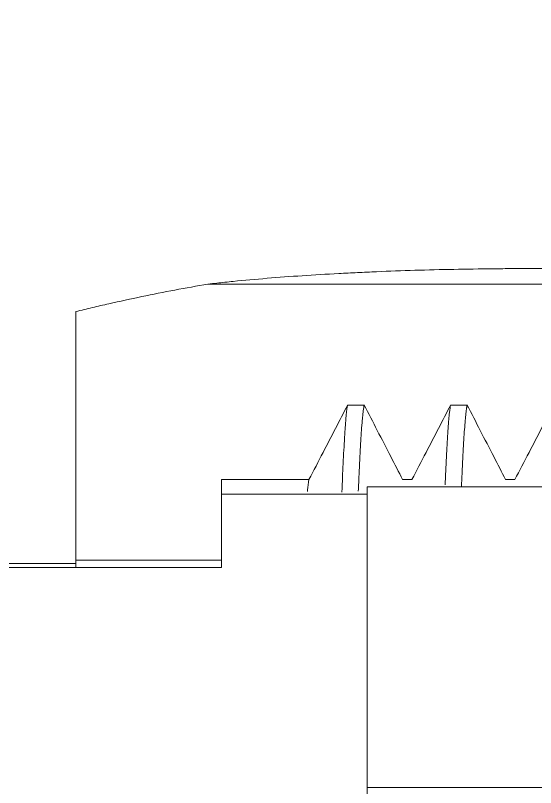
# Model space of a CAD drawing. Extents: x 10170 to 11010, y -16669 to -16075.
# Drawn here: x 10310.26 to 10317.4, y -16478.5 to -16467.9 of the extents above; entities that cross this region are included whole.
import ezdxf

# ---------------------------------------------------------------- set-up
doc = ezdxf.new("R2010")
doc.units = 0
doc.header["$MEASUREMENT"] = 0
doc.linetypes.add('HIDDEN2', pattern=[4.7625, 3.175, -1.5875])
doc.layers.add('1', color=4, linetype='HIDDEN2', lineweight=13)
doc.layers.add('5', color=2, linetype='CONTINUOUS', lineweight=9)
doc.styles.add('ROMANS', font='Gulim.ttf')
doc.dimstyles.new('STANDARD$7', dxfattribs={"dimtxt": 3.5, "dimasz": 2.5, "dimexe": 0.3, "dimexo": 0.5, "dimgap": 0.8, "dimtad": 3, "dimlfac": 0.5, "dimdsep": 46, "dimtxsty": 'ROMANS', "dimcen": 0, "dimclrd": 2, "dimclre": 2, "dimclrt": 4, "dimadec": 0, "dimazin": 0, "dimtfac": 1, "dimtmove": 0, "dimatfit": 3, "dimfxl": 0, "dimtolj": 1, "dimarcsym": 0})

msp = doc.modelspace()

# ---------------------------------------------------------------- linework, layer by layer
at = {"layer": '1', "color": 7, "linetype": 'Continuous', "lineweight": 18}
for p, q in [((10312.90348, -16471.58769), (10321.77752, -16471.58769)), ((10311.0905, -16475.37577), (10311.0905, -16471.96341)), ((10315.04944, -16473.24681), (10314.82255, -16473.24681)), ((10316.46344, -16473.24681), (10316.23655, -16473.24681)), ((10314.29105, -16474.27101), (10313.0905, -16474.27101)), ((10313.0905, -16474.27101), (10313.0905, -16475.37577)), ((10315.70505, -16474.27101), (10315.57788, -16474.27101)), ((10317.11905, -16474.27101), (10316.99188, -16474.27101)), ((10315.0905, -16478.49628), (10315.0905, -16474.37141)), ((10315.0905, -16474.37141), (10317.5905, -16474.37141)), ((10313.0905, -16475.47625), (10313.0905, -16474.47181)), ((10313.0905, -16474.47181), (10315.0905, -16474.47181)), ((10315.0905, -16474.47181), (10315.0905, -16480.3415)), ((10311.09053, -16475.42325), (10310.0905, -16475.42325)), ((10313.0905, -16475.37577), (10311.0905, -16475.37577)), ((10311.0905, -16475.37582), (10311.0905, -16475.47635)), ((10310.0905, -16475.47625), (10313.0905, -16475.47625)), ((10317.5905, -16478.49628), (10315.0905, -16478.49628))]:
    msp.add_line(p, q, dxfattribs=at)
for points, knots in [([(10312.90358, -16471.58768), (10312.94421, -16471.58297), (10312.98532, -16471.57833), (10313.06368, -16471.56973), (10313.10086, -16471.56575), (10313.17581, -16471.55791), (10313.21351, -16471.55407), (10313.40306, -16471.53518), (10313.5581, -16471.52119), (10313.8744, -16471.49523), (10314.03565, -16471.48326), (10314.36397, -16471.46122), (10314.53104, -16471.45115), (10314.78586, -16471.43743), (10314.91432, -16471.43091), (10315.04435, -16471.4249), (10315.13139, -16471.42101), (10315.17511, -16471.41912), (10315.39389, -16471.40998), (10315.56981, -16471.40365), (10315.92332, -16471.39285), (10316.27852, -16471.38392), (10316.637, -16471.37861), (10316.90709, -16471.37597), (10317.04245, -16471.375), (10317.2009, -16471.37445), (10317.26892, -16471.37435), (10317.3143, -16471.37431), (10317.33702, -16471.3743), (10317.54065, -16471.37437), (10317.90075, -16471.37632), (10318.4353, -16471.38459), (10318.78791, -16471.39368), (10319.1386, -16471.4046), (10319.31298, -16471.41098), (10319.57305, -16471.42198), (10319.65949, -16471.42589), (10319.78875, -16471.43212), (10319.83182, -16471.43426), (10319.91759, -16471.43866), (10320.13097, -16471.44994), (10320.33921, -16471.46262), (10320.66567, -16471.48473), (10320.82554, -16471.49669), (10321.13824, -16471.52255), (10321.29107, -16471.53643), (10321.55485, -16471.56282), (10321.66736, -16471.57492), (10321.77742, -16471.58768)], [0, 0, 0, 0, 0.01609452, 0.01609452, 0.0303375, 0.0303375, 0.04458049, 0.04458049, 0.10155243, 0.10155243, 0.15852437, 0.15852437, 0.21549631, 0.21549631, 0.24398228, 0.25822526, 0.25822526, 0.27246825, 0.27246825, 0.32944019, 0.32944019, 0.38641213, 0.44338407, 0.44338407, 0.47187004, 0.48611302, 0.49323451, 0.49323451, 0.50035601, 0.50035601, 0.55732794, 0.61429988, 0.67127182, 0.67127182, 0.72824376, 0.72824376, 0.75672973, 0.75672973, 0.77097272, 0.77097272, 0.7852157, 0.84218764, 0.84218764, 0.89915958, 0.89915958, 0.95613152, 0.95613152, 1, 1, 1, 1]), ([(10311.0905, -16471.96341), (10311.16576, -16471.94504), (10311.24118, -16471.92697), (10311.39199, -16471.89155), (10311.61827, -16471.83946), (10312.14676, -16471.72514), (10312.60057, -16471.63944), (10312.90348, -16471.58769)], [0, 0, 0, 0, 0.125, 0.125, 0.25, 0.5, 1, 1, 1, 1]), ([(10314.82255, -16473.24681), (10314.76711, -16473.35366), (10314.71166, -16473.46051), (10314.59925, -16473.67711), (10314.5423, -16473.78686), (10314.42058, -16474.02141), (10314.35581, -16474.14621), (10314.29105, -16474.27101)], [0, 0, 0, 0, 0.31297758, 0.31297758, 0.63444223, 0.63444223, 1, 1, 1, 1]), ([(10314.82258, -16473.24667), (10314.82112, -16473.25361), (10314.81965, -16473.26136), (10314.81169, -16473.30822), (10314.80534, -16473.36284), (10314.7958, -16473.46981), (10314.79262, -16473.50965), (10314.78782, -16473.57579), (10314.78623, -16473.59884), (10314.78303, -16473.64687), (10314.78143, -16473.67186), (10314.77345, -16473.80162), (10314.76704, -16473.92085), (10314.75495, -16474.17228), (10314.74928, -16474.30086), (10314.7436, -16474.44093)], [0, 0, 0, 0, 0.0546886, 0.0546886, 0.29882894, 0.29882894, 0.42089912, 0.42089912, 0.4819342, 0.4819342, 0.54296929, 0.54296929, 0.78710963, 0.78710963, 1, 1, 1, 1]), ([(10314.96934, -16474.42775), (10314.97251, -16474.34882), (10314.97567, -16474.27366), (10314.98515, -16474.06049), (10314.99149, -16473.93344), (10315.00431, -16473.70873), (10315.0108, -16473.61107), (10315.01897, -16473.50779), (10315.02143, -16473.47822), (10315.02389, -16473.45079), (10315.02553, -16473.43297), (10315.02635, -16473.4243), (10315.03045, -16473.38224), (10315.03371, -16473.35265), (10315.04122, -16473.29308), (10315.04542, -16473.26614), (10315.04958, -16473.24614)], [0, 0, 0, 0, 0.12092131, 0.12092131, 0.36084449, 0.36084449, 0.60076768, 0.60076768, 0.66074848, 0.69073887, 0.69073887, 0.72072927, 0.72072927, 0.84069087, 0.84069087, 1, 1, 1, 1]), ([(10315.57788, -16474.27101), (10315.5235, -16474.16556), (10315.46911, -16474.06011), (10315.35315, -16473.83532), (10315.29157, -16473.71597), (10315.16981, -16473.48002), (10315.10963, -16473.36341), (10315.04944, -16473.24681)], [0, 0, 0, 0, 0.30884699, 0.30884699, 0.65842746, 0.65842746, 1, 1, 1, 1]), ([(10316.23655, -16473.24681), (10316.18111, -16473.35366), (10316.12566, -16473.46051), (10316.01325, -16473.67711), (10315.9563, -16473.78686), (10315.83458, -16474.02141), (10315.76981, -16474.14621), (10315.70505, -16474.27101)], [0, 0, 0, 0, 0.31297758, 0.31297758, 0.63444223, 0.63444223, 1, 1, 1, 1]), ([(10316.23661, -16473.24658), (10316.23143, -16473.27103), (10316.22635, -16473.30558), (10316.21497, -16473.40667), (10316.20242, -16473.55215), (10316.18974, -16473.76153), (10316.18009, -16473.94291), (10316.17685, -16474.00744), (10316.17277, -16474.09326), (10316.17195, -16474.11069), (10316.17031, -16474.14605), (10316.16949, -16474.16401), (10316.16702, -16474.21857), (10316.16538, -16474.25585), (10316.16305, -16474.30991), (10316.16237, -16474.32595), (10316.16168, -16474.34214)], [0, 0, 0, 0, 0.20164451, 0.20164451, 0.45884652, 0.71604853, 0.71604853, 0.84464953, 0.84464953, 0.87679978, 0.87679978, 0.90895004, 0.90895004, 0.97325054, 0.97325054, 1, 1, 1, 1]), ([(10316.38603, -16474.36152), (10316.387, -16474.33812), (10316.38796, -16474.31508), (10316.39528, -16474.1432), (10316.40162, -16474.00956), (10316.41441, -16473.77261), (10316.42729, -16473.56599), (10316.44032, -16473.41973), (10316.45003, -16473.33305), (10316.45326, -16473.308), (10316.45727, -16473.28157), (10316.45806, -16473.27652), (10316.45966, -16473.26693), (10316.46046, -16473.26237), (10316.46203, -16473.25388), (10316.4628, -16473.24992), (10316.46357, -16473.24621)], [0, 0, 0, 0, 0.03777359, 0.03777359, 0.28628288, 0.28628288, 0.53479216, 0.78330145, 0.78330145, 0.90755609, 0.90755609, 0.93861976, 0.93861976, 0.96968342, 0.96968342, 1, 1, 1, 1]), ([(10316.99188, -16474.27101), (10316.9375, -16474.16556), (10316.88311, -16474.06011), (10316.76715, -16473.83532), (10316.70557, -16473.71597), (10316.58381, -16473.48002), (10316.52363, -16473.36341), (10316.46344, -16473.24681)], [0, 0, 0, 0, 0.30884699, 0.30884699, 0.65842746, 0.65842746, 1, 1, 1, 1]), ([(10317.65055, -16473.24681), (10317.59511, -16473.35366), (10317.53966, -16473.46051), (10317.42725, -16473.67711), (10317.3703, -16473.78686), (10317.24858, -16474.02141), (10317.18381, -16474.14621), (10317.11905, -16474.27101)], [0, 0, 0, 0, 0.31297758, 0.31297758, 0.63444223, 0.63444223, 1, 1, 1, 1]), ([(10314.2912, -16474.27033), (10314.28847, -16474.28293), (10314.28579, -16474.29809), (10314.28165, -16474.32621), (10314.28014, -16474.33747), (10314.27716, -16474.36168), (10314.27569, -16474.37462), (10314.2727, -16474.40297), (10314.27118, -16474.41845), (10314.26968, -16474.43487)], [0, 0, 0, 0, 0.35905875, 0.35905875, 0.5687908, 0.5687908, 0.77852286, 0.77852286, 1, 1, 1, 1])]:
    msp.add_open_spline(points, degree=3, knots=knots, dxfattribs=at)

# ---------------------------------------------------------------- leaders
at = {"layer": '5', "annotation_type": 0, "has_hookline": 1, "hookline_direction": 1, "text_width": 78.39814}
msp.add_leader([(10325.2133, -16485.46086), (10313.71158, -16445.01526), (10311.21158, -16445.01526)], dimstyle='STANDARD$7', override={"dimgap": 0.8, "dimtad": 0}, dxfattribs=at)

doc.saveas('drawing.dxf')
